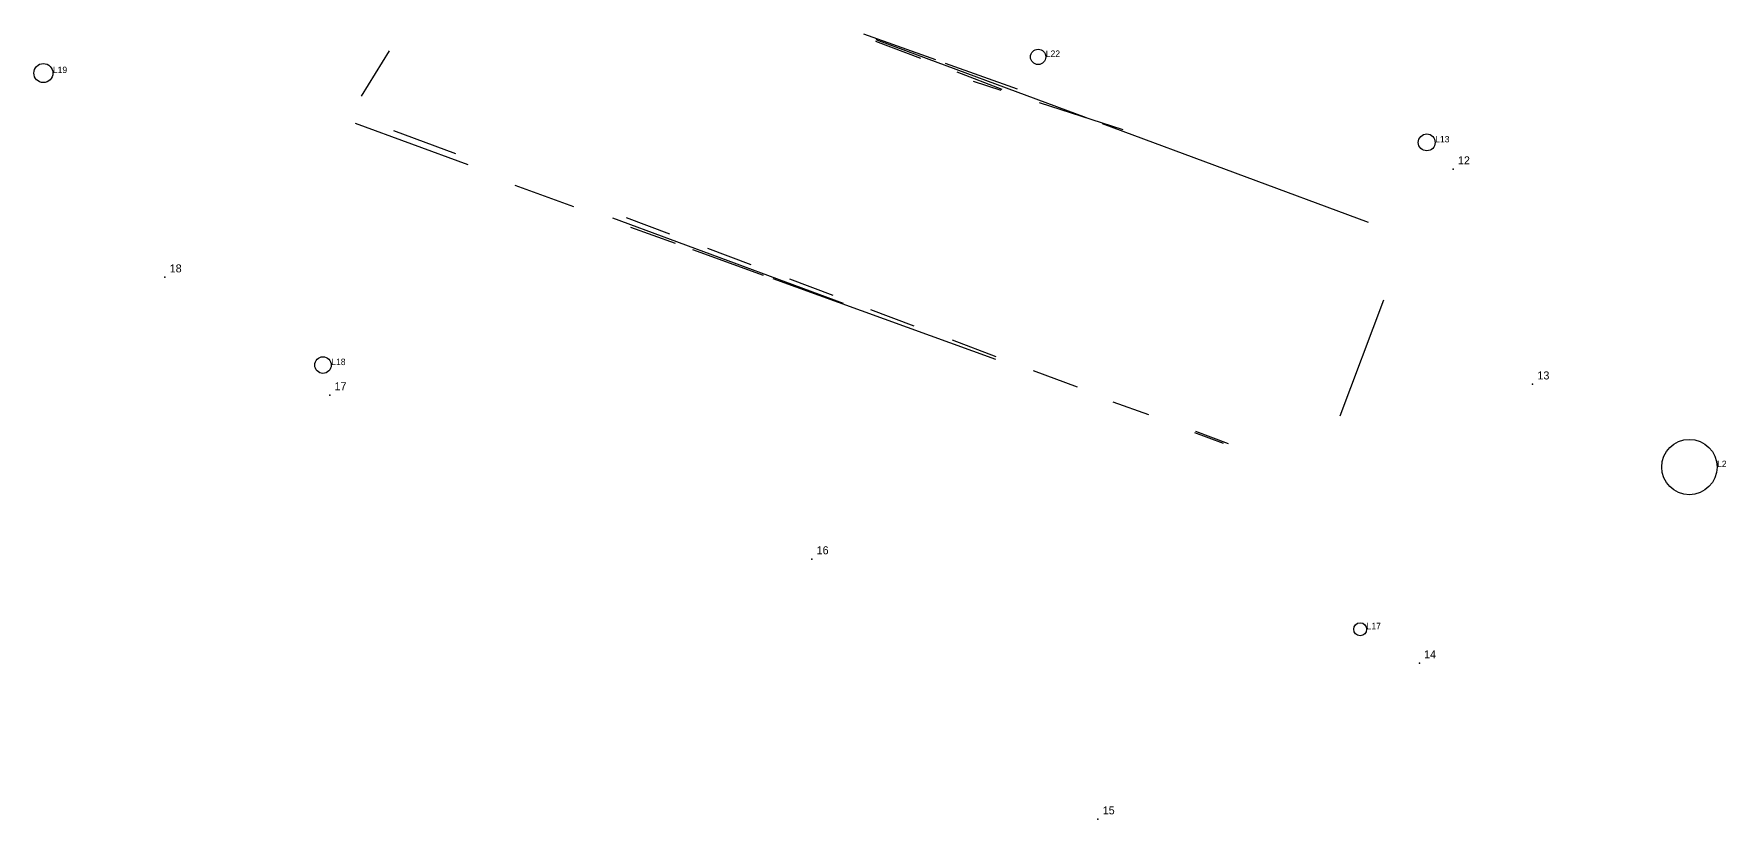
# Model space of a CAD drawing. Header units: metres. Extents: x -5 to 119, y -95 to 41.
# Drawn here: x -4.8 to 101, y -95.1 to -46 of the extents above; entities that cross this region are included whole.
import ezdxf

# ---------------------------------------------------------------- set-up
doc = ezdxf.new("R2010")
doc.units = ezdxf.units.M

msp = doc.modelspace()

# ---------------------------------------------------------------- linework, layer by layer
at = {"layer": 'LOW_SPOTS'}
for centre, radius in [((57.98, -47.47), 0.479), ((-4.17, -48.48), 0.594), ((82.26, -52.81), 0.526), ((13.3, -66.72), 0.517), ((98.67, -73.09), 1.728), ((78.1, -83.22), 0.403)]:
    msp.add_circle(centre, radius, dxfattribs=at)
at = {"layer": 'STATIONS'}
for p in [(83.912, -54.482), (3.426, -61.231), (13.72, -68.595), (88.877, -67.916), (43.845, -78.837), (81.797, -85.337), (61.718, -95.083)]:
    msp.add_point(p, dxfattribs=at)
at = {"layer": 'VEGETATION'}
for p, q in [((47.06, -46.03), (51.57, -47.64)), ((15.7, -49.92), (17.45, -47.1)), ((52.18, -47.86), (56.68, -49.47)), ((52.9, -48.41), (55.72, -49.48)), ((53.92, -48.98), (55.64, -49.54)), ((25.29, -55.49), (28.95, -56.81)), ((32.24, -57.51), (34.94, -58.53)), ((32.51, -58.1), (35.3, -59.11)), ((36.39, -59.5), (40.8, -61.1)), ((37.32, -59.42), (40.04, -60.44)), ((41.41, -61.32), (55.31, -66.35)), ((42.44, -61.34), (45.16, -62.36)), ((47.5, -63.24), (50.22, -64.26)), ((52.6, -65.15), (55.34, -66.18)), ((67.81, -70.85), (69.85, -71.62))]:
    msp.add_line(p, q, dxfattribs=at)
at = {"layer": 'WALLS'}
for p, q in [((47.82, -46.48), (50.64, -47.55)), ((47.84, -46.38), (60.98, -51.26)), ((58.05, -50.32), (63.28, -52.01)), ((15.31, -51.6), (22.36, -54.2)), ((61.99, -51.63), (78.6, -57.8)), ((17.7, -52.06), (21.57, -53.51)), ((31.38, -57.53), (45.8, -62.85)), ((76.86, -69.89), (79.58, -62.64)), ((57.67, -67.05), (60.41, -68.08)), ((62.65, -69.01), (64.87, -69.81)), ((67.75, -70.94), (69.55, -71.6))]:
    msp.add_line(p, q, dxfattribs=at)

# ---------------------------------------------------------------- texts
at = {"layer": 'LOW_SPOTS'}
for s, p in [('L22', (58.459, -47.47)), ('L19', (-3.576, -48.48)), ('L13', (82.786, -52.81)), ('L18', (13.817, -66.72)), ('L2', (100.398, -73.09)), ('L17', (78.503, -83.22))]:
    msp.add_text(s, height=0.4, dxfattribs=at).set_placement(p)
at = {"layer": 'STATIONS'}
for s, p in [('12', (84.212, -54.182)), ('18', (3.726, -60.931)), ('13', (89.177, -67.616)), ('17', (14.02, -68.295)), ('16', (44.145, -78.537)), ('14', (82.097, -85.037)), ('15', (62.018, -94.783))]:
    msp.add_text(s, height=0.5, dxfattribs=at).set_placement(p)

doc.saveas('drawing.dxf')
